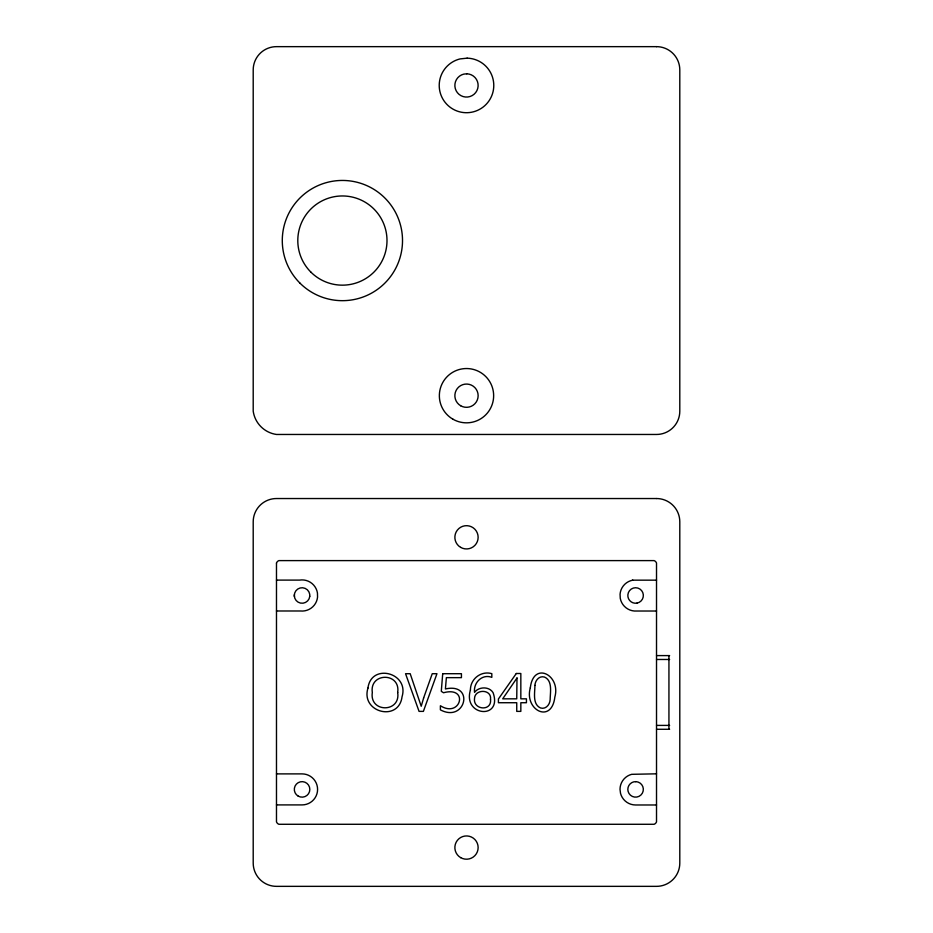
<?xml version="1.0" encoding="UTF-8"?>
<svg xmlns="http://www.w3.org/2000/svg" width="933" height="933" viewBox="0 0 933 933"><rect width="100%" height="100%" fill="white"/><g stroke="black" fill="none" stroke-linecap="round" stroke-linejoin="round"><path stroke-width="1.4" d="M276.471 580.104L299.598 580.104A15.581 15.581 0 0 1 317.453 593.026L317.558 597.085A15.581 15.581 0 0 1 300.461 610.987L276.471 610.987M632.481 580.163L656.529 580.163M656.529 611.022L634.335 611.022A15.581 15.581 0 0 1 620.258 598.298L620.06 594.228A15.581 15.581 0 0 1 632.784 580.163M656.529 655.596L669.614 655.596M656.529 659.479L669.614 659.479M656.529 725.408L669.614 725.408M656.529 729.279L669.614 729.279M656.529 773.819L631.664 774.32A15.581 15.581 0 0 0 620.013 789.283L620.515 793.318A15.581 15.581 0 0 0 635.478 804.981L656.529 804.981M276.471 773.889L302.07 773.889A15.511 15.511 0 0 1 317.582 789.4A15.511 15.511 0 0 1 302.07 804.911L276.471 804.911M294.35 594.694L294.408 596.712M668.938 655.596L668.938 729.279M516.999 677.988L516.742 698.829L502.7 698.829L516.999 677.988M530.306 687.889C524.031 709.908 551.625 724.405 554.843 697.068C561.071 675.177 533.431 660.599 530.306 687.889M470.419 690.07C462.511 716.404 502.77 719.903 493.079 692.648C489.149 686.163 478.711 686.618 474.535 692.344C473.311 682.676 482.163 673.649 491.819 677.346L491.819 673.661C481.148 670.489 470.267 678.944 470.419 690.07M397.691 692.496C400.793 712.917 369.27 712.859 372.314 692.496C369.363 672.285 400.724 672.192 397.691 692.496M367.952 688.099C360.418 712.45 398.834 722.259 402.041 696.776C409.435 672.646 371.101 662.757 367.952 688.099M534.924 685.405C534.912 692.566 532.253 704.322 540.569 707.984C545.922 709.605 549.969 704.45 550.167 699.54C550.213 692.391 552.779 680.717 544.522 677.066C539.227 675.445 535.122 680.495 534.924 685.405M442.709 673.708L441.286 691.33L443.513 692.753C469.369 685.767 460.704 718.632 440.388 705.733L440.388 709.861C465.649 723.285 474.967 682.338 445.414 688.962L446.371 677.65L461.438 677.65L461.438 673.708L442.709 673.708M490.513 699.295C492.123 711.751 472.728 710.025 474.535 698.339C474.932 688.857 491.866 688.997 490.513 699.295M423.64 697.931L421.215 706.258L410.193 673.708L405.552 673.708L419.057 711.378L423.384 711.378L436.959 673.708L432.247 673.708L423.64 697.931M276.483 563.031L276.483 821.856A4.117 4.117 0 0 0 278.909 824.282L654.091 824.282A4.117 4.117 0 0 0 656.517 821.856L656.517 563.031A4.117 4.117 0 0 0 654.091 560.605L278.909 560.605A4.117 4.117 0 0 0 276.483 563.031M516.299 673.498L498.42 698.992L498.42 702.724L516.742 702.724L516.742 711.378L520.836 711.378L520.836 702.724L526.434 702.724L526.434 698.829L520.836 698.829L520.836 673.498L516.299 673.498M635.641 781.644L633.635 781.889A7.756 7.756 0 0 0 627.827 789.341L628.084 791.347A7.756 7.756 0 0 0 636.877 797.039A7.756 7.756 0 0 0 643.315 788.77A7.756 7.756 0 0 0 635.641 781.644M467.13 58.161L460.051 58.919A27.279 27.279 0 0 0 445.204 102.478A27.279 27.279 0 0 0 490.956 97.522A27.279 27.279 0 0 0 467.13 58.161M466.768 73.8L463.748 74.127A11.639 11.639 0 0 0 457.415 92.705A11.639 11.639 0 0 0 476.926 90.594A11.639 11.639 0 0 0 466.768 73.8M636.982 603.115L634.965 603.219A7.756 7.756 0 0 1 627.956 596.887L627.862 594.857A7.756 7.756 0 0 1 635.536 587.732A7.756 7.756 0 0 1 643.315 594.764A7.756 7.756 0 0 1 636.982 603.115M656.529 46.65L276.471 46.65A23.267 23.267 0 0 0 253.205 69.917L253.205 411.196A27.419 27.419 0 0 0 276.471 434.463L656.529 434.463A23.267 23.267 0 0 0 679.795 411.196L679.795 69.917A23.267 23.267 0 0 0 656.529 46.65M656.529 498.537L276.471 498.537A23.267 23.267 0 0 0 253.205 521.804L253.205 863.083A23.267 23.267 0 0 0 276.471 886.35L656.529 886.35A23.267 23.267 0 0 0 679.795 863.083L679.795 521.804A23.267 23.267 0 0 0 656.529 498.537M309.779 596.28L309.721 594.263A7.756 7.756 0 0 0 297.72 589.061A7.756 7.756 0 0 0 298.082 602.147A7.756 7.756 0 0 0 309.779 596.28M298.187 796.117A7.756 7.756 0 0 0 309.826 789.4A7.756 7.756 0 0 0 298.187 782.682A7.756 7.756 0 0 0 298.187 796.117M460.68 857.649A11.639 11.639 0 0 0 478.139 847.572A11.639 11.639 0 0 0 460.68 837.496A11.639 11.639 0 0 0 460.68 857.649M460.68 547.391A11.639 11.639 0 0 0 478.139 537.315A11.639 11.639 0 0 0 460.68 527.238A11.639 11.639 0 0 0 460.68 547.391M310.864 272.098A44.597 44.597 0 0 0 385.481 252.097A44.597 44.597 0 0 0 330.853 197.481A44.597 44.597 0 0 0 310.864 272.098M460.68 405.762A11.639 11.639 0 0 0 478.139 395.685A11.639 11.639 0 0 0 460.68 385.609A11.639 11.639 0 0 0 460.68 405.762M299.89 283.061A60.109 60.109 0 0 0 400.467 256.12A60.109 60.109 0 0 0 326.842 182.495A60.109 60.109 0 0 0 299.89 283.061M452.925 419.197A27.15 27.15 0 0 0 493.65 395.685A27.15 27.15 0 0 0 452.925 372.174A27.15 27.15 0 0 0 452.925 419.197"/></g></svg>
